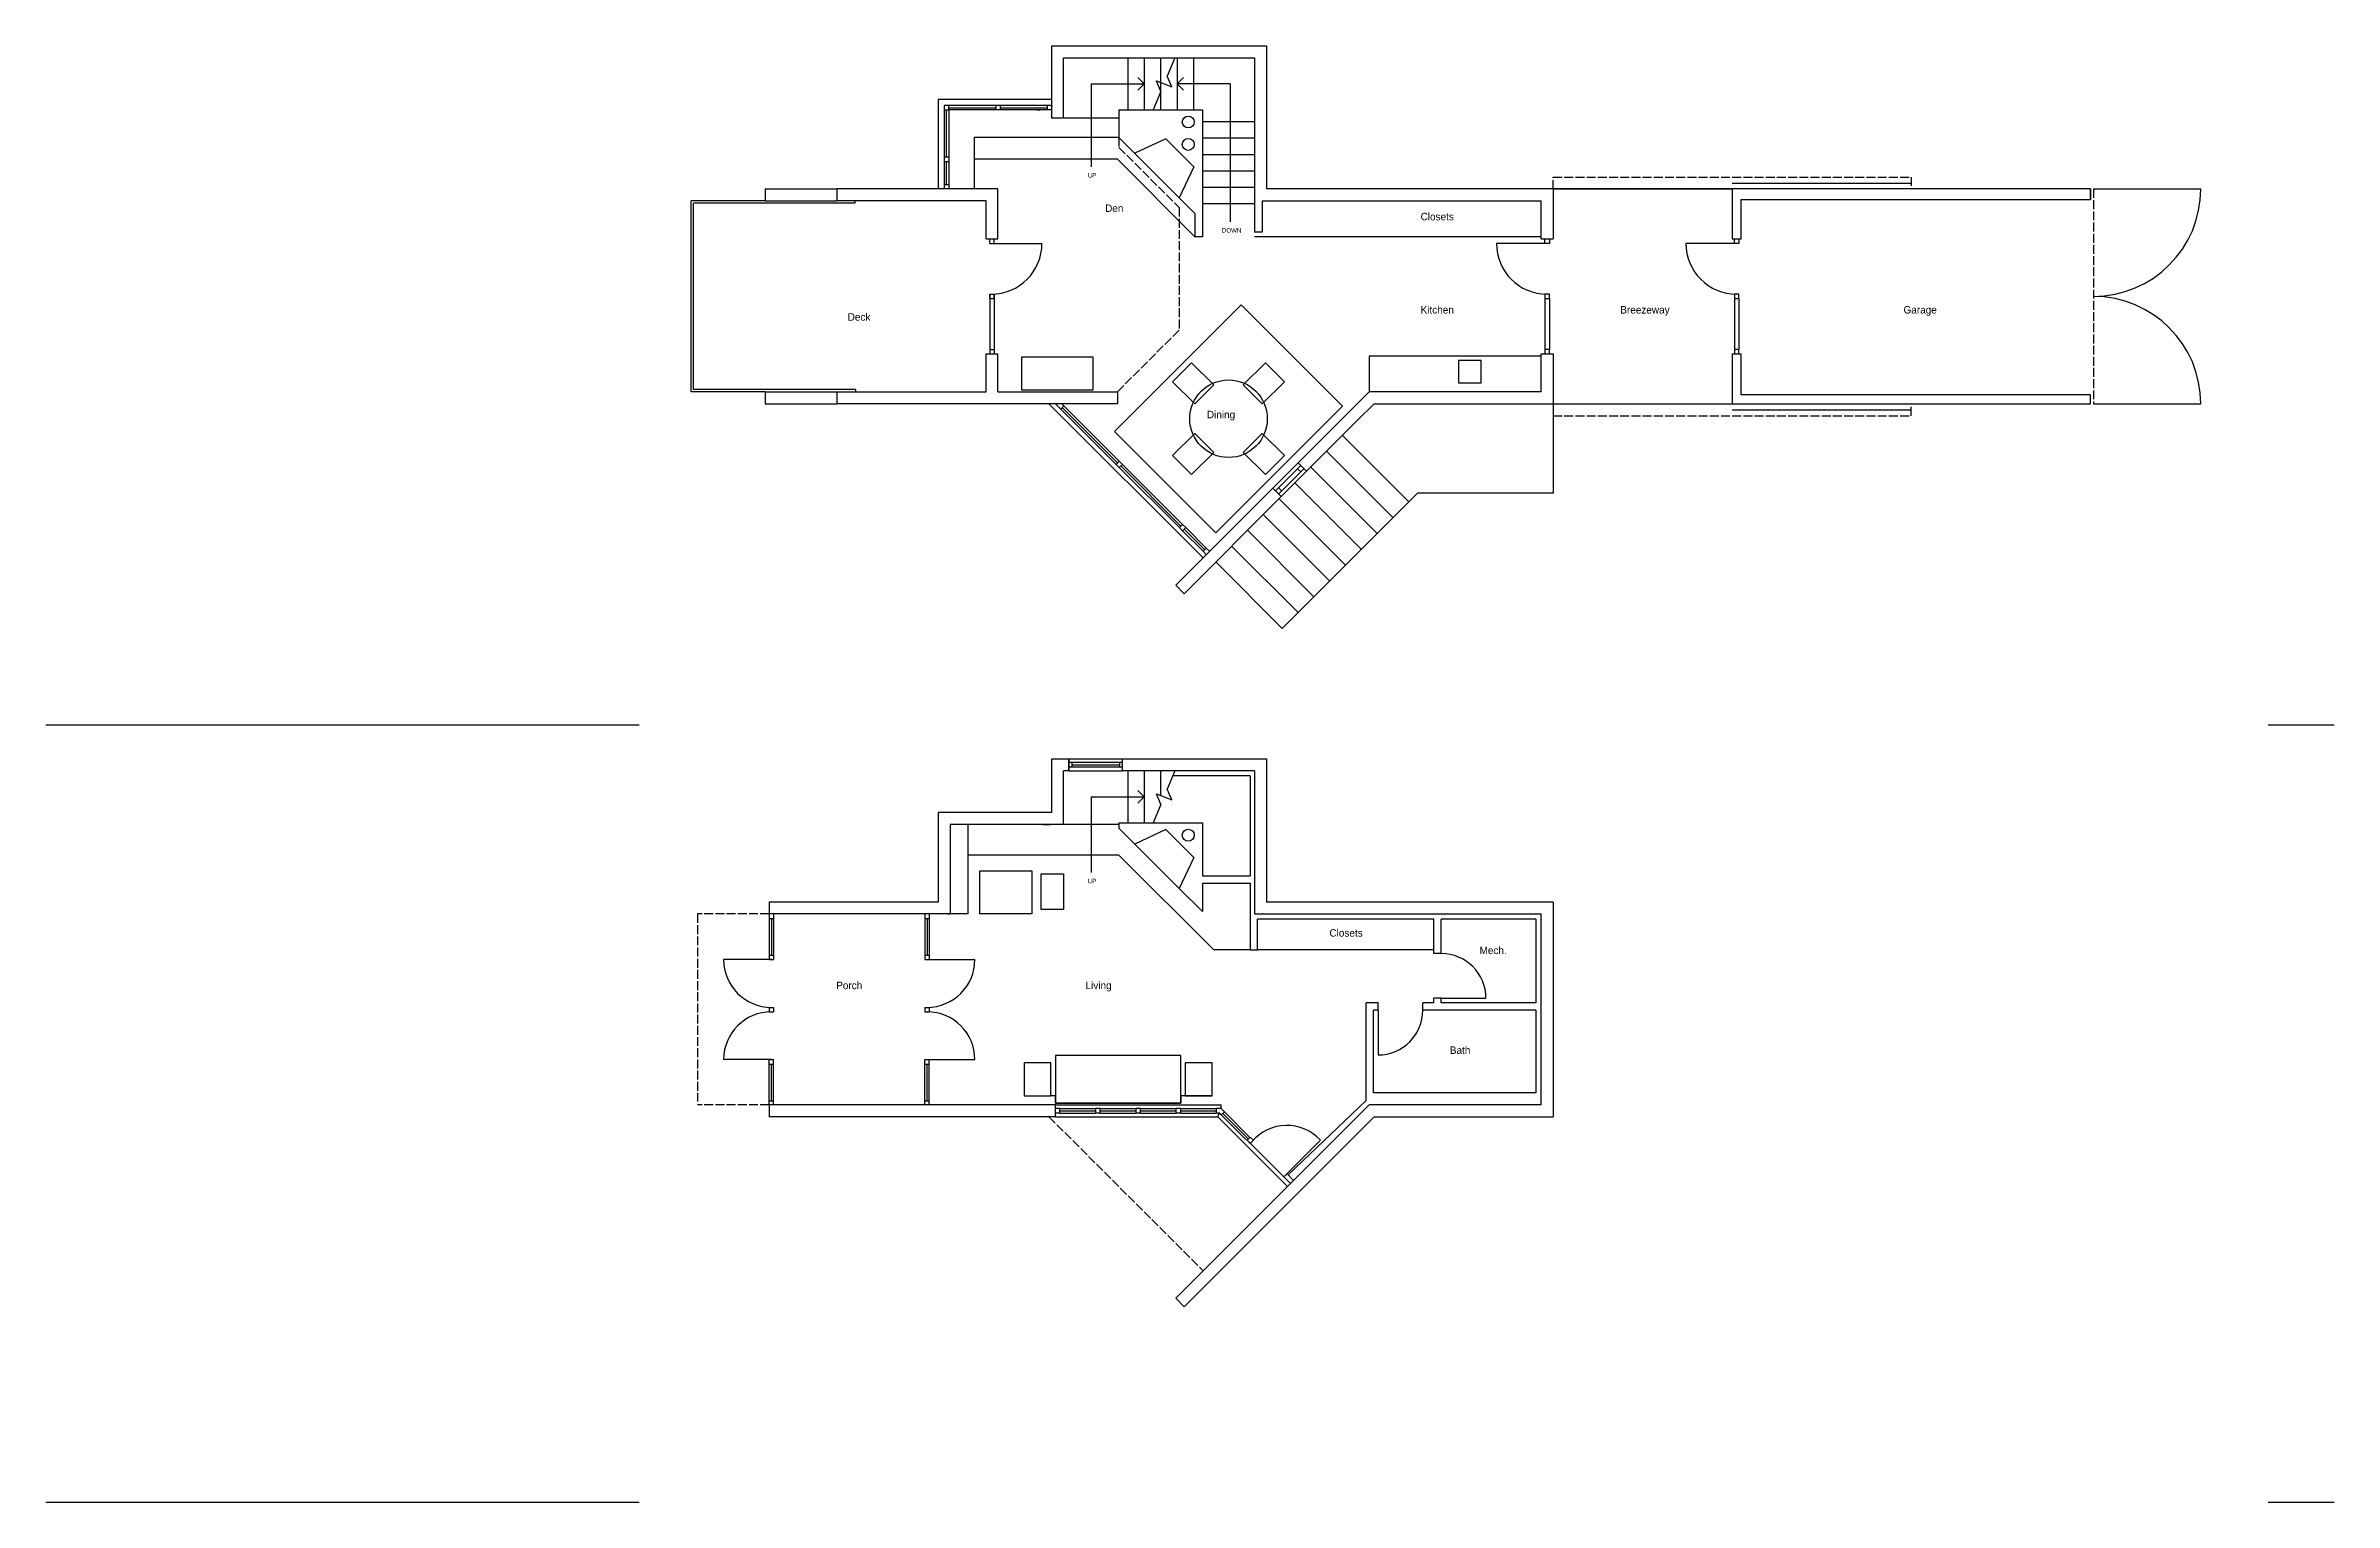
# Model space of a CAD drawing. Header units: inches. Extents: x -16498 to 2265, y 141 to 7454.
# Drawn here: x -5750 to -4217, y 969 to 1945 of the extents above; entities that cross this region are included whole.
import ezdxf

# ---------------------------------------------------------------- set-up
doc = ezdxf.new("R2010")
doc.units = ezdxf.units.IN
doc.header["$LTSCALE"] = 0.5
doc.header["$MEASUREMENT"] = 0
doc.linetypes.add('ACAD_ISO02W100', pattern=[15, 12, -3])
doc.layers.get('0').update_dxf_attribs({"color": 253})
for name, color, linetype in [('A-doors', 254, 'Continuous'), ('A-Elev-North', 7, 'Continuous'), ('A-Elev-South', 7, 'Continuous'), ('A-furniture', 33, 'Continuous'), ('A-glazing', 252, 'Continuous'), ('A-millwork', 252, 'Continuous'), ('A-soffit', 251, 'ACAD_ISO02W100'), ('A-stairs', 252, 'Continuous'), ('A-text', 254, 'Continuous'), ('A-walls', 7, 'Continuous'), ('construction', 160, 'Continuous')]:
    doc.layers.add(name, color=color, linetype=linetype)

msp = doc.modelspace()

# ---------------------------------------------------------------- linework, layer by layer
for p, q in [((-4740.1, 1849.2), (-4620.1, 1849.2)), ((-4620.1, 1849.2), (-4740.1, 1849.2)), ((-4740.1, 1705.2), (-4620.1, 1705.2))]:
    msp.add_line(p, q)
at = {"layer": 'A-doors'}
for p, q in [((-4620.1, 1853.2), (-4500.1, 1853.2)), ((-4378.1, 1849.2), (-4306.1, 1849.2)), ((-5120.1, 1815.7), (-5112.6, 1815.7)), ((-5117.6, 1812.7), (-5114.6, 1812.7)), ((-4744.1, 1812.7), (-4778.1, 1812.7)), ((-4745.6, 1815.7), (-4742.6, 1815.7)), ((-4745.6, 1812.7), (-4745.6, 1815.7)), ((-4742.6, 1812.7), (-4745.6, 1812.7)), ((-4742.6, 1815.7), (-4742.6, 1812.7)), ((-4617.1, 1812.7), (-4651.1, 1812.7)), ((-4618.6, 1815.7), (-4615.6, 1815.7)), ((-4618.6, 1812.7), (-4618.6, 1815.7)), ((-4615.6, 1812.7), (-4618.6, 1812.7)), ((-4615.6, 1815.7), (-4615.6, 1812.7)), ((-5117.6, 1778.7), (-5117.6, 1775.7)), ((-5117.6, 1778.7), (-5114.6, 1778.7)), ((-5117.6, 1775.7), (-5117.6, 1778.7)), ((-5117.6, 1778.7), (-5114.6, 1778.7)), ((-5117.6, 1775.7), (-5114.6, 1775.7)), ((-5117.6, 1775.7), (-5114.6, 1775.7)), ((-5114.6, 1778.7), (-5114.6, 1775.7)), ((-5114.6, 1775.7), (-5114.6, 1778.7)), ((-4742.6, 1778.7), (-4745.6, 1778.7)), ((-4745.6, 1778.7), (-4745.6, 1775.7)), ((-4745.6, 1775.7), (-4742.6, 1775.7)), ((-4742.6, 1775.7), (-4742.6, 1778.7)), ((-4615.6, 1778.7), (-4618.6, 1778.7)), ((-4618.6, 1778.7), (-4618.6, 1775.7)), ((-4618.6, 1775.7), (-4615.6, 1775.7)), ((-4615.6, 1775.7), (-4615.6, 1778.7)), ((-5120.1, 1738.7), (-5112.6, 1738.7)), ((-5117.6, 1741.7), (-5114.6, 1741.7)), ((-4742.6, 1741.7), (-4745.6, 1741.7)), ((-4745.6, 1741.7), (-4745.6, 1738.7)), ((-4745.6, 1738.7), (-4742.6, 1738.7)), ((-4742.6, 1738.7), (-4742.6, 1741.7)), ((-4615.6, 1741.7), (-4618.6, 1741.7)), ((-4618.6, 1741.7), (-4618.6, 1738.7)), ((-4618.6, 1738.7), (-4615.6, 1738.7)), ((-4615.6, 1738.7), (-4615.6, 1741.7)), ((-4378.1, 1705.2), (-4306.1, 1705.2)), ((-4620.1, 1701.2), (-4500.1, 1701.2)), ((-5265.4, 1363.2, -4869.3), (-5265.4, 1360.2, -4869.3)), ((-5265.4, 1360.2, -4869.3), (-5262.4, 1360.2, -4869.3)), ((-5262.4, 1363.2, -4869.3), (-5262.4, 1360.2, -4869.3)), ((-5161.1, 1363.2), (-5161.1, 1360.2)), ((-5161.1, 1360.2), (-5158.1, 1360.2)), ((-5158.1, 1363.2), (-5158.1, 1360.2)), ((-5265.4, 1335.6, -4869.3), (-5262.4, 1335.6, -4869.3)), ((-5265.4, 1335.6, -4869.3), (-5265.4, 1332.6, -4869.3)), ((-5262.4, 1335.6, -4869.3), (-5262.4, 1332.6, -4869.3)), ((-5161.1, 1335.6), (-5161.1, 1332.6)), ((-5161.1, 1335.6), (-5158.1, 1335.6)), ((-5158.1, 1335.6), (-5158.1, 1332.6)), ((-5263.9, 1332.6, -4869.3), (-5295.9, 1332.6, -4869.3)), ((-5265.4, 1332.6, -4869.3), (-5262.4, 1332.6, -4869.3)), ((-5161.1, 1332.6), (-5158.1, 1332.6)), ((-5159.6, 1332.6), (-5127.6, 1332.6)), ((-4815.1, 1306.7), (-4785.1, 1306.7)), ((-5265.4, 1300.6, -4869.3), (-5265.4, 1297.6, -4869.3)), ((-5265.4, 1300.6, -4869.3), (-5262.4, 1300.6, -4869.3)), ((-5265.4, 1297.6, -4869.3), (-5262.4, 1297.6, -4869.3)), ((-5262.4, 1300.6, -4869.3), (-5262.4, 1297.6, -4869.3)), ((-5161.1, 1300.6), (-5158.1, 1300.6)), ((-5161.1, 1300.6), (-5161.1, 1297.6)), ((-5161.1, 1297.6), (-5158.1, 1297.6)), ((-5158.1, 1300.6), (-5158.1, 1297.6)), ((-4857.4, 1298.7), (-4857.4, 1268.7)), ((-5263.9, 1265.6, -4869.3), (-5295.9, 1265.6, -4869.3)), ((-5265.4, 1262.6, -4869.3), (-5265.4, 1265.6, -4869.3)), ((-5265.4, 1265.6, -4869.3), (-5262.4, 1265.6, -4869.3)), ((-5265.4, 1262.6, -4869.3), (-5262.4, 1262.6, -4869.3)), ((-5262.4, 1262.6, -4869.3), (-5262.4, 1265.6, -4869.3)), ((-5161.1, 1265.6), (-5158.1, 1265.6)), ((-5161.1, 1262.6), (-5161.1, 1265.6)), ((-5161.1, 1262.6), (-5158.1, 1262.6)), ((-5159.6, 1265.6), (-5127.6, 1265.6)), ((-5158.1, 1262.6), (-5158.1, 1265.6)), ((-5265.4, 1235.2, -4869.3), (-5265.4, 1238, -4869.3)), ((-5265.4, 1238, -4869.3), (-5262.4, 1238, -4869.3)), ((-5262.4, 1235.2, -4869.3), (-5262.4, 1238, -4869.3)), ((-5161.1, 1238), (-5158.1, 1238)), ((-5161.1, 1235.2), (-5161.1, 1238)), ((-5158.1, 1235.2), (-5158.1, 1238)), ((-4920, 1187.5), (-4896, 1211.5))]:
    msp.add_line(p, q, dxfattribs=at)
at = {"layer": 'A-doors', "color": 252}
for p, q in [((-4618.6, 1775.7), (-4618.6, 1741.7)), ((-4615.6, 1775.7), (-4615.6, 1741.7))]:
    msp.add_line(p, q, dxfattribs=at)
at = {"layer": 'A-doors'}
for centre, radius, start, end in [((-4378.1, 1849.2), 72, 270, 0), ((-4744.1, 1812.7), 34, 180, 270), ((-4617.1, 1812.7), 34, 180, 270), ((-4378.1, 1705.2), 72, 0, 90), ((-4815.1, 1306.7), 30, 0, 90), ((-5263.9, 1332.6, -4869.3), 32, 180, 270), ((-5159.6, 1332.6), 32, 270, 0), ((-5263.9, 1265.6, -4869.3), 32, 90, 180), ((-5159.6, 1265.6), 32, 0, 90), ((-4857.4, 1298.7), 30, 270, 0), ((-4918.5, 1191.1), 30.4, 42.2483, 140.4556)]:
    msp.add_arc(centre, radius, start, end, dxfattribs=at)
at = {"layer": 'A-Elev-North', "color": 253}
for p, q in [((-5152.1, 1909.2), (-5152.1, 1849.2)), ((-5076.1, 1909.2), (-5152.1, 1909.2)), ((-5031, 1896.7), (-5068.1, 1896.7)), ((-5128.1, 1883.7), (-5128.1, 1849.2)), ((-5031, 1883.7), (-5128.1, 1883.7)), ((-5031, 1423.2), (-5068.1, 1423.2))]:
    msp.add_line(p, q, dxfattribs=at)
at = {"layer": 'A-Elev-North', "color": 252}
for p, q in [((-5113.6, 1905.2), (-5113.6, 1902.2)), ((-5110.6, 1905.2), (-5110.6, 1902.2))]:
    msp.add_line(p, q, dxfattribs=at)
at = {"layer": 'A-Elev-North'}
for p, q in [((-5076.1, 1905.2), (-5076.1, 1904.2)), ((-5750.1, 1489.9), (-5352.5, 1489.9)), ((-4261, 1489.9), (-4216.7, 1489.9)), ((-4943.1, 1455.7), (-4943.1, 1388.8)), ((-4943.1, 1383.8), (-4943.1, 1339.2)), ((-5750.1, 968.8), (-5352.5, 968.8)), ((-4261, 968.8), (-4216.7, 968.8))]:
    msp.add_line(p, q, dxfattribs=at)
at = {"layer": 'A-Elev-North', "color": 254}
for p, q in [((-5073.6, 1705.2), (-5070, 1701.7)), ((-5067.9, 1703.8), (-5069.3, 1705.2)), ((-5032.9, 1664.6), (-5030.8, 1662.5)), ((-5028.7, 1664.6), (-5030.8, 1666.7)), ((-5030.8, 1662.5), (-5029.8, 1663.5))]:
    msp.add_line(p, q, dxfattribs=at)
at = {"layer": 'A-Elev-North', "color": 7}
for p, q in [((-4990.5, 1622.2), (-4988.4, 1620)), ((-4988.4, 1624.3), (-4986.3, 1622.2)), ((-4974.6, 1606.3), (-4972.5, 1604.1)), ((-4972.5, 1608.4), (-4970.4, 1606.3))]:
    msp.add_line(p, q, dxfattribs=at)
at = {"layer": 'A-Elev-South', "color": 253}
for p, q in [((-5268.1, 1849.2), (-5220.1, 1849.2)), ((-5268.1, 1841.2), (-5220.1, 1841.2)), ((-5268.1, 1713.2), (-5220.1, 1713.2)), ((-5268.1, 1705.2), (-5220.1, 1705.2)), ((-5220.1, 1713.2), (-5120.1, 1713.2)), ((-5112.1, 1713.2), (-5032.1, 1713.2)), ((-4740.1, 1705.2), (-4740.1, 1645.2)), ((-4891.9, 1673.4), (-4847.4, 1628.9)), ((-4881.3, 1684), (-4836.7, 1639.5)), ((-4902.5, 1662.8), (-4858, 1618.3)), ((-4923.7, 1641.6), (-4879.2, 1597)), ((-4831, 1645.2), (-4921.6, 1554.6)), ((-4913.1, 1652.2), (-4868.6, 1607.6)), ((-4740.1, 1645.2), (-4831, 1645.2)), ((-4934.3, 1631), (-4889.8, 1586.4)), ((-4944.9, 1620.4), (-4900.4, 1575.8)), ((-4966.2, 1599.2), (-4921.6, 1554.6)), ((-4955.5, 1609.8), (-4911, 1565.2))]:
    msp.add_line(p, q, dxfattribs=at)
at = {"layer": 'A-Elev-South', "color": 7}
for p, q in [((-4987.4, 1577.9), (-4922.3, 1643)), ((-4993, 1583.6), (-4987.4, 1577.9))]:
    msp.add_line(p, q, dxfattribs=at)
at = {"layer": 'A-furniture'}
for points in [[(-5034, 1686.7), (-4966.1, 1618.8), (-4881.2, 1703.7), (-4949.1, 1771.6)], [(-5124.3, 1392.2), (-5089.3, 1392.2), (-5089.3, 1363.2), (-5124.3, 1363.2)]]:
    msp.add_lwpolyline(points, close=True, dxfattribs=at)
for points in [[(-5096.3, 1736.5), (-5096.3, 1714.5), (-5048.3, 1714.5), (-5048.3, 1736.5), (-5096.3, 1736.5)], [(-4967.5, 1717.8), (-4982.3, 1732.7), (-4995.1, 1720), (-4980.2, 1705.1), (-4967.5, 1717.8)], [(-4935, 1705.1), (-4920.1, 1720), (-4932.8, 1732.7), (-4947.7, 1717.8), (-4935, 1705.1)], [(-4967.5, 1672.6), (-4982.3, 1657.7), (-4995.1, 1670.5), (-4980.2, 1685.3), (-4967.5, 1672.6)], [(-4935, 1685.3), (-4920.1, 1670.5), (-4932.8, 1657.7), (-4947.7, 1672.6), (-4935, 1685.3)], [(-5083.1, 1390.2), (-5068.1, 1390.2), (-5068.1, 1366.2), (-5083.1, 1366.2), (-5083.1, 1390.2)], [(-4968.6, 1241.3), (-4968.6, 1263.3), (-4986.6, 1263.3), (-4986.6, 1241.3), (-4968.6, 1241.3), (-4986.6, 1241.3), (-4989.6, 1241.3), (-4989.6, 1236.3), (-4989.6, 1268.3), (-5073.6, 1268.3), (-5073.6, 1236.3), (-4989.6, 1236.3), (-5073.6, 1236.3), (-5073.6, 1241.3), (-5076.6, 1241.3), (-5076.6, 1263.3), (-5094.6, 1263.3), (-5094.6, 1241.3), (-5076.6, 1241.3)]]:
    msp.add_lwpolyline(points, dxfattribs=at)
msp.add_circle((-4957.6, 1695.2), 26, dxfattribs=at)
at = {"layer": 'A-glazing'}
for p, q in [((-5076.1, 1905.2), (-5148.1, 1905.2)), ((-5148.1, 1905.2), (-5148.1, 1902.2)), ((-5148.1, 1902.2), (-5148.1, 1849.2)), ((-5148.1, 1902.2), (-5145.1, 1902.2)), ((-5146.6, 1870.7), (-5146.6, 1902.2)), ((-5145.1, 1902.2), (-5145.1, 1905.2)), ((-5145.1, 1903.7), (-5113.6, 1903.7)), ((-5145.1, 1902.2), (-5145.1, 1849.2)), ((-5076.1, 1902.2), (-5145.1, 1902.2)), ((-5110.6, 1903.7), (-5079.1, 1903.7)), ((-5084.1, 1905.2), (-5086.1, 1905.2)), ((-5086.1, 1902.2), (-5084.1, 1902.2)), ((-5079.1, 1905.2), (-5079.1, 1902.2)), ((-5148.1, 1870.7), (-5145.1, 1870.7)), ((-5148.1, 1867.7), (-5145.1, 1867.7)), ((-5146.6, 1852.2), (-5146.6, 1867.7)), ((-5268.1, 1841.2), (-5316.1, 1841.2)), ((-5148.1, 1852.2), (-5145.1, 1852.2)), ((-4974.7, 1602), (-5077.9, 1705.2)), ((-5031.9, 1665.7), (-5069, 1702.7)), ((-5030.8, 1666.7), (-5067.9, 1703.8)), ((-5032.9, 1664.6), (-5070, 1701.7)), ((-4990.5, 1622.2), (-5030.8, 1662.5)), ((-4989.5, 1623.2), (-5029.8, 1663.5)), ((-4988.4, 1624.3), (-5028.7, 1664.6)), ((-4926.2, 1646.9), (-4909.2, 1663.8)), ((-4909.2, 1659.6), (-4911.4, 1661.7)), ((-4922, 1646.9), (-4924.1, 1649)), ((-4918.8, 1636.6), (-4920.9, 1638.8)), ((-4974.6, 1606.3), (-4988.4, 1620)), ((-4973.5, 1607.3), (-4987.3, 1621.1)), ((-4972.5, 1608.4), (-4986.3, 1622.2)), ((-5028.6, 1464.7), (-5064.6, 1464.7)), ((-5028.6, 1461.7), (-5064.6, 1461.7)), ((-5062.6, 1464.7), (-5062.6, 1461.7)), ((-5062.6, 1463.2), (-5030.6, 1463.2)), ((-5030.6, 1464.7), (-5030.6, 1461.7)), ((-5265.4, 1360.2, -4869.3), (-5265.4, 1335.6, -4869.3)), ((-5262.4, 1360.2, -4869.3), (-5262.4, 1335.6, -4869.3)), ((-5161.1, 1360.2), (-5161.1, 1335.6)), ((-5158.1, 1360.2), (-5158.1, 1335.6)), ((-5265.4, 1238, -4869.3), (-5265.4, 1262.6, -4869.3)), ((-5262.4, 1238, -4869.3), (-5262.4, 1262.6, -4869.3)), ((-5161.1, 1238), (-5161.1, 1262.6)), ((-5158.1, 1238), (-5158.1, 1262.6)), ((-5070.6, 1232.7), (-5046.6, 1232.7)), ((-5070.6, 1229.7), (-5046.6, 1229.7)), ((-5043.6, 1232.7), (-5019.6, 1232.7)), ((-5043.6, 1231.2), (-5043.6, 1231.2)), ((-5043.6, 1229.7), (-5019.6, 1229.7)), ((-5016.6, 1232.7), (-4992.6, 1232.7)), ((-5016.6, 1229.7), (-4992.6, 1229.7)), ((-4989.6, 1232.7), (-4965.6, 1232.7)), ((-4989.6, 1229.7), (-4965.6, 1229.7)), ((-4962.6, 1228.5), (-4945.6, 1211.5)), ((-4960.4, 1230.6), (-4943.5, 1213.6))]:
    msp.add_line(p, q, dxfattribs=at)
at = {"layer": 'A-glazing', "color": 252}
for p, q in [((-5117.6, 1775.7), (-5117.6, 1741.7)), ((-5114.6, 1775.7), (-5114.6, 1741.7)), ((-4745.6, 1775.7), (-4745.6, 1741.7)), ((-4742.6, 1775.7), (-4742.6, 1741.7))]:
    msp.add_line(p, q, dxfattribs=at)
at = {"layer": 'A-glazing', "color": 254}
for p, q in [((-5070, 1701.7), (-5067.9, 1703.8)), ((-5032.9, 1664.6), (-5030.8, 1666.7)), ((-5030.8, 1662.5), (-5028.7, 1664.6)), ((-4990.5, 1622.2), (-4988.4, 1624.3)), ((-4988.4, 1620), (-4986.3, 1622.2)), ((-4974.6, 1606.3), (-4972.5, 1608.4)), ((-5070.6, 1232.7), (-5073.6, 1232.7)), ((-5070.6, 1229.7), (-5073.6, 1229.7)), ((-5070.6, 1229.7), (-5070.6, 1232.7)), ((-5046.6, 1229.7), (-5046.6, 1232.7)), ((-5043.6, 1232.7), (-5046.6, 1232.7)), ((-5043.6, 1229.7), (-5046.6, 1229.7)), ((-5043.6, 1229.7), (-5043.6, 1232.7)), ((-5019.6, 1229.7), (-5019.6, 1232.7)), ((-5016.6, 1232.7), (-5019.6, 1232.7)), ((-5016.6, 1229.7), (-5019.6, 1229.7)), ((-5016.6, 1229.7), (-5016.6, 1232.7)), ((-4992.6, 1229.7), (-4992.6, 1232.7)), ((-4989.6, 1232.7), (-4992.6, 1232.7)), ((-4989.6, 1229.7), (-4992.6, 1229.7)), ((-4989.6, 1229.7), (-4989.6, 1232.7)), ((-4962.6, 1232.7), (-4965.6, 1232.7)), ((-4965.6, 1229.7), (-4965.6, 1232.7)), ((-4963.8, 1229.7), (-4965.6, 1229.7)), ((-4962.6, 1228.5), (-4963.8, 1229.7)), ((-4960.4, 1230.6), (-4962.6, 1232.7)), ((-4962.6, 1228.5), (-4960.4, 1230.6)), ((-4945.1, 1211.5), (-4943, 1213.6)), ((-4945.1, 1211.5), (-4943, 1209.4)), ((-4943, 1213.6), (-4940.9, 1211.5)), ((-4943, 1209.4), (-4940.9, 1211.5)), ((-4920.5, 1186.9), (-4918.4, 1189.1))]:
    msp.add_line(p, q, dxfattribs=at)
at = {"layer": 'A-glazing', "color": 253}
for p, q in [((-4928, 1648.6), (-4911, 1665.6)), ((-4924.1, 1644.7), (-4907.1, 1661.7)), ((-4922.3, 1643), (-4905.4, 1660)), ((-5070.6, 1231.2), (-5046.6, 1231.2)), ((-5043.6, 1231.2), (-5019.6, 1231.2)), ((-5016.6, 1231.2), (-4992.6, 1231.2)), ((-4989.6, 1231.2), (-4965.6, 1231.2)), ((-4961.5, 1229.5), (-4944.5, 1212.5))]:
    msp.add_line(p, q, dxfattribs=at)
at = {"layer": 'A-millwork'}
for p, q in [((-5317.6, 1713.2), (-5317.6, 1841.2)), ((-5268.1, 1841.2), (-5317.6, 1841.2)), ((-5208.1, 1841.2), (-5208.1, 1839.7)), ((-5316.1, 1714.7), (-5316.1, 1839.7)), ((-5208.1, 1839.7), (-5316.1, 1839.7)), ((-4748.1, 1817.2), (-4940.1, 1817.2)), ((-4863.4, 1737.2), (-4863.4, 1713.2)), ((-4748.1, 1737.2), (-4863.4, 1737.2)), ((-4803.4, 1734.2), (-4803.4, 1719.2)), ((-4788.4, 1734.2), (-4803.4, 1734.2)), ((-4788.4, 1719.2), (-4788.4, 1734.2)), ((-4803.4, 1719.2), (-4788.4, 1719.2)), ((-5268.1, 1713.2), (-5317.6, 1713.2)), ((-5207.6, 1714.7), (-5316.1, 1714.7)), ((-5207.6, 1714.7), (-5207.6, 1713.2)), ((-5132.1, 1363.2), (-5132.1, 1423.2)), ((-4820.1, 1339.2), (-4938.1, 1339.2))]:
    msp.add_line(p, q, dxfattribs=at)
at = {"layer": 'A-soffit'}
for p, q in [((-5031, 1883.7), (-5031, 1877.1)), ((-5031, 1877.1), (-4990.6, 1836.7)), ((-4740.1, 1857.2), (-4500.1, 1857.2)), ((-4740.1, 1849.2), (-4740.1, 1857.2)), ((-4500.1, 1857.2), (-4500.1, 1849.2)), ((-4378.1, 1849.2), (-4378.1, 1705.2)), ((-4990.6, 1836.7), (-4990.6, 1754.7)), ((-5032.1, 1713.2), (-4990.6, 1754.7)), ((-4740.1, 1705.2), (-4740.1, 1697.2)), ((-4500.1, 1697.2), (-4500.1, 1705.2)), ((-4740.1, 1697.2), (-4500.1, 1697.2)), ((-5313.4, 1363.2, -4869.3), (-5313.4, 1237.4, -4869.3)), ((-5265.4, 1363.2, -4869.3), (-5313.4, 1363.2, -4869.3)), ((-5265.4, 1235.2, -4869.3), (-5313.4, 1235.2, -4869.3)), ((-5077.9, 1227.2), (-4974.6, 1124))]:
    msp.add_line(p, q, dxfattribs=at)
at = {"layer": 'A-stairs'}
for p, q in [((-5025.1, 1937.2), (-5025.1, 1902.2)), ((-5014.1, 1937.2), (-5014.1, 1902.2)), ((-5003.1, 1937.2), (-5003.1, 1902.2)), ((-4993.6, 1937.2), (-4998.7, 1924.8)), ((-4992.1, 1937.2), (-4992.1, 1902.2)), ((-4981.1, 1937.2), (-4981.1, 1902.2)), ((-5002.9, 1914.6), (-5005.9, 1921.8)), ((-5005.9, 1921.8), (-4995.7, 1917.6)), ((-4995.7, 1917.6), (-4998.7, 1924.8)), ((-5002.9, 1914.6), (-5008.1, 1902.2)), ((-4940.1, 1894.2), (-4975.1, 1894.2)), ((-4940.1, 1883.2), (-4975.1, 1883.2)), ((-4940.1, 1872.2), (-4975.1, 1872.2)), ((-5032.1, 1869.2), (-5128.1, 1869.2)), ((-4980.1, 1817.2), (-5032.1, 1869.2)), ((-4940.1, 1861.2), (-4975.1, 1861.2)), ((-4940.1, 1850.2), (-4975.1, 1850.2)), ((-4940.1, 1839.2), (-4975.1, 1839.2)), ((-5025.1, 1459.2), (-5025.1, 1424.2)), ((-5014.1, 1459.2), (-5014.1, 1424.2)), ((-5003.1, 1459.2), (-5003.1, 1442.6)), ((-4993.6, 1459.2), (-4998.7, 1446.8)), ((-5005.9, 1443.8), (-4995.7, 1439.6)), ((-5002.9, 1436.6), (-5005.9, 1443.8)), ((-4995.7, 1439.6), (-4998.7, 1446.8)), ((-5002.9, 1436.6), (-5008.1, 1424.2)), ((-5031, 1402.7), (-4967.5, 1339.2)), ((-4943.6, 1339.2), (-4967.5, 1339.2))]:
    msp.add_line(p, q, dxfattribs=at)
at = {"layer": 'A-text'}
for p, q in [((-5049.6, 1919.7), (-5049.6, 1864)), ((-5049.6, 1919.7), (-5014.1, 1919.7)), ((-5014.1, 1919.7), (-5018.3, 1924)), ((-5014.1, 1919.7), (-5018.3, 1915.5)), ((-4992.1, 1919.7), (-4987.8, 1924)), ((-4956.6, 1919.7), (-4992.1, 1919.7)), ((-4992.1, 1919.7), (-4987.8, 1915.5)), ((-4956.6, 1919.7), (-4956.6, 1827.1)), ((-5049.6, 1441.7), (-5049.6, 1391)), ((-5049.6, 1441.7), (-5014.1, 1441.7)), ((-5014.1, 1441.7), (-5018.3, 1445.9)), ((-5014.1, 1441.7), (-5018.3, 1437.5))]:
    msp.add_line(p, q, dxfattribs=at)
at = {"layer": 'A-walls'}
for p, q in [((-5076.1, 1896.7), (-5076.1, 1945.2)), ((-5076.1, 1945.2), (-4932.1, 1945.2)), ((-5068.1, 1896.7), (-5068.1, 1937.2)), ((-5068.1, 1937.2), (-4940.1, 1937.2)), ((-4940.1, 1937.2), (-4940.1, 1820.2)), ((-4932.1, 1945.2), (-4932.1, 1849.2)), ((-5031, 1902.2), (-5031, 1883.7)), ((-5031, 1902.2), (-4975.1, 1902.2)), ((-4975.1, 1902.2), (-4975.1, 1817.2)), ((-5068.1, 1896.7), (-5076.1, 1896.7)), ((-5020.5, 1873.2), (-5031, 1883.7)), ((-5020.5, 1873.2), (-4990.6, 1843.2)), ((-4999.6, 1882.8), (-5020.4, 1873.1)), ((-4980.9, 1864), (-4999.6, 1882.8)), ((-4980.9, 1864), (-4990.6, 1843.2)), ((-5220.1, 1849.2), (-5220.1, 1841.2)), ((-5112.1, 1849.2), (-5220.1, 1849.2)), ((-5120.1, 1841.2), (-5220.1, 1841.2)), ((-5120.1, 1815.7), (-5120.1, 1841.2)), ((-5112.1, 1815.7), (-5112.1, 1849.2)), ((-4980.1, 1832.8), (-4990.6, 1843.2)), ((-4935.1, 1841.2), (-4935.1, 1820.2)), ((-4935.1, 1841.2), (-4748.1, 1841.2)), ((-4740.1, 1849.2), (-4932.1, 1849.2)), ((-4748.1, 1815.7), (-4748.1, 1841.2)), ((-4740.1, 1849.2), (-4740.1, 1815.7)), ((-4620.1, 1849.2), (-4620.1, 1815.7)), ((-4380.1, 1849.2), (-4620.1, 1849.2)), ((-4614.1, 1815.7), (-4614.1, 1842.2)), ((-4614.1, 1842.2), (-4380.1, 1842.2)), ((-4380.1, 1842.2), (-4380.1, 1849.2)), ((-4380.1, 1849.2), (-4380.1, 1842.2)), ((-4980.1, 1832.8), (-4980.1, 1817.2)), ((-5117.6, 1812.7), (-5117.6, 1815.7)), ((-5114.6, 1812.7), (-5114.6, 1815.7)), ((-5112.6, 1815.7), (-5112.1, 1815.7)), ((-4975.1, 1817.2), (-4980.1, 1817.2)), ((-4935.1, 1820.2), (-4940.1, 1820.2)), ((-4748.1, 1815.7), (-4740.1, 1815.7)), ((-4620.1, 1815.7), (-4614.1, 1815.7)), ((-5120.1, 1713.2), (-5120.1, 1738.7)), ((-5117.6, 1741.7), (-5117.6, 1738.7)), ((-5114.6, 1741.7), (-5114.6, 1738.7)), ((-5112.6, 1738.7), (-5112.1, 1738.7)), ((-5112.1, 1713.2), (-5112.1, 1738.7)), ((-4748.1, 1713.2), (-4748.1, 1738.7)), ((-4748.1, 1738.7), (-4740.1, 1738.7)), ((-4740.1, 1738.7), (-4740.1, 1705.2)), ((-4620.1, 1738.7), (-4620.1, 1705.2)), ((-4620.1, 1738.7), (-4614.1, 1738.7)), ((-4614.1, 1711.2), (-4614.1, 1738.7)), ((-5220.1, 1713.2), (-5220.1, 1705.2)), ((-5032.1, 1705.2), (-5220.1, 1705.2)), ((-5032.1, 1713.2), (-5032.1, 1705.2)), ((-4911, 1665.6), (-4863.4, 1713.2)), ((-4860.1, 1705.2), (-4871.4, 1693.9)), ((-4748.1, 1713.2), (-4863.4, 1713.2)), ((-4860.1, 1705.2), (-4740.1, 1705.2)), ((-4620.1, 1705.2), (-4380.1, 1705.2)), ((-4380.1, 1711.2), (-4614.1, 1711.2)), ((-4380.1, 1705.2), (-4380.1, 1711.2)), ((-4871.4, 1693.9), (-4905.4, 1660)), ((-4905.4, 1660), (-4911, 1665.6)), ((-4993, 1583.6), (-4928, 1648.6)), ((-4922.3, 1643), (-4928, 1648.6)), ((-5076.1, 1467.2), (-5064.6, 1467.2)), ((-5076.1, 1431.2), (-5076.1, 1467.2)), ((-5076.1, 1467.2), (-5064.6, 1467.2)), ((-5064.6, 1459.2), (-5068.1, 1459.2)), ((-5068.1, 1423.2), (-5068.1, 1459.2)), ((-5064.6, 1459.2), (-5064.6, 1467.2)), ((-5064.6, 1467.2), (-5064.6, 1459.2)), ((-5028.6, 1467.2), (-4932.1, 1467.2)), ((-5028.6, 1459.2), (-5028.6, 1467.2)), ((-4940.1, 1459.2), (-5028.6, 1459.2)), ((-4940.1, 1459.2), (-4940.1, 1363.2)), ((-4932.1, 1467.2), (-4932.1, 1371.2)), ((-4943.1, 1455.7), (-4995, 1455.7)), ((-5152.1, 1431.2), (-5152.1, 1371.2)), ((-5076.1, 1431.2), (-5152.1, 1431.2)), ((-5144.1, 1423.2), (-5144.1, 1363.2)), ((-5068.1, 1423.2), (-5144.1, 1423.2)), ((-5082.1, 1423.2), (-5077.1, 1423.2)), ((-5031, 1424.2), (-4975.1, 1424.2)), ((-5031, 1424.2), (-5031, 1420.7)), ((-5020.5, 1410.2), (-5031, 1420.7)), ((-4999.6, 1419.8), (-5020.4, 1410.1)), ((-4980.9, 1401), (-4999.6, 1419.8)), ((-4975.1, 1424.2), (-4975.1, 1388.8)), ((-5020.5, 1410.2), (-4990.6, 1380.2)), ((-4980.9, 1401), (-4990.6, 1380.2)), ((-4975.1, 1364.8), (-4990.6, 1380.2)), ((-4975.1, 1388.8), (-4943.1, 1388.8)), ((-4975.1, 1383.8), (-4943.1, 1383.8)), ((-4975.1, 1383.8), (-4975.1, 1364.8)), ((-5265.4, 1371.2, -4869.3), (-5265.4, 1363.2, -4869.3)), ((-5152.1, 1371.2), (-5265.4, 1371.2, -4869.3)), ((-4740.1, 1371.2), (-4932.1, 1371.2)), ((-4740.1, 1371.2), (-4740.1, 1227.2)), ((-5144.1, 1363.2), (-5265.4, 1363.2, -4869.3)), ((-5145.6, 1363.2), (-5144.1, 1363.2)), ((-4940.1, 1363.2), (-4748.1, 1363.2)), ((-4820.1, 1359.7), (-4938.1, 1359.7)), ((-4938.1, 1339.2), (-4938.1, 1359.7)), ((-4820.1, 1336.7), (-4820.1, 1359.7)), ((-4751.6, 1359.7), (-4815.1, 1359.7)), ((-4815.1, 1336.7), (-4815.1, 1359.7)), ((-4751.6, 1359.7), (-4751.6, 1303.7)), ((-4748.1, 1235.2), (-4748.1, 1363.2)), ((-4943.1, 1339.2), (-4938.1, 1339.2)), ((-4815.1, 1336.7), (-4820.1, 1336.7)), ((-4865.4, 1238.2), (-4865.4, 1303.7)), ((-4857.4, 1303.7), (-4865.4, 1303.7)), ((-4857.4, 1298.7), (-4857.4, 1303.7)), ((-4820.1, 1303.7), (-4827.4, 1303.7)), ((-4827.4, 1298.7), (-4827.4, 1303.7)), ((-4820.1, 1303.7), (-4827.4, 1303.7)), ((-4820.1, 1303.7), (-4820.1, 1306.7)), ((-4815.1, 1306.7), (-4820.1, 1306.7)), ((-4815.1, 1303.7), (-4815.1, 1306.7)), ((-4751.6, 1303.7), (-4815.1, 1303.7)), ((-4860.4, 1243.2), (-4860.4, 1298.7)), ((-4857.4, 1298.7), (-4860.4, 1298.7)), ((-4857.4, 1298.7), (-4860.4, 1298.7)), ((-4751.6, 1298.7), (-4827.4, 1298.7)), ((-4751.6, 1298.7), (-4751.6, 1243.2)), ((-4751.6, 1243.2), (-4860.4, 1243.2)), ((-5265.4, 1235.2, -4869.3), (-5265.4, 1227.2, -4869.3)), ((-5073.6, 1235.2), (-5265.4, 1235.2, -4869.3)), ((-5073.6, 1227.2), (-5265.4, 1227.2, -4869.3)), ((-5073.6, 1227.2), (-5073.6, 1235.2)), ((-4993, 1105.6), (-4863.4, 1235.2)), ((-4860.1, 1227.2), (-4987.4, 1099.9)), ((-4917.7, 1188.3), (-4865.4, 1238.2)), ((-4748.1, 1235.2), (-4863.4, 1235.2)), ((-4860.1, 1227.2), (-4740.1, 1227.2)), ((-4945.1, 1211.5), (-4916.1, 1182.5)), ((-4987.4, 1099.9), (-4993, 1105.6))]:
    msp.add_line(p, q, dxfattribs=at)
at = {"layer": 'A-walls', "color": 253}
for p, q in [((-5268.1, 1849.2, -5147.6), (-5268.1, 1841.2, -5147.6)), ((-5268.1, 1713.2), (-5268.1, 1705.2)), ((-5064.6, 1467.2), (-5028.6, 1467.2)), ((-5064.6, 1459.2), (-5028.6, 1459.2)), ((-5073.6, 1235.2), (-4962.6, 1235.2)), ((-5073.6, 1227.2), (-4964.8, 1227.2)), ((-4964.8, 1227.2), (-4963.8, 1229.7)), ((-4964.8, 1227.2), (-4918.4, 1180.7)), ((-4962.6, 1232.7), (-4962.6, 1235.2))]:
    msp.add_line(p, q, dxfattribs=at)
at = {"layer": 'A-walls', "color": 252}
for p, q in [((-5116.6, 1812.7), (-5082.6, 1812.7)), ((-5031, 1402.7), (-5132.1, 1402.7)), ((-5263.9, 1360.2, -4869.3), (-5263.9, 1335.6, -4869.3)), ((-5159.6, 1360.2), (-5159.6, 1335.6)), ((-5132.1, 1363.2), (-5144.1, 1363.2)), ((-5263.9, 1238, -4869.3), (-5263.9, 1262.6, -4869.3)), ((-5159.6, 1238), (-5159.6, 1262.6))]:
    msp.add_line(p, q, dxfattribs=at)
at = {"layer": 'A-walls', "color": 254}
for p, q in [((-4920.5, 1186.9), (-4916.1, 1182.5)), ((-4918.4, 1189.1), (-4914, 1184.6))]:
    msp.add_line(p, q, dxfattribs=at)
at = {"layer": 'A-walls'}
for centre in [(-4984.6, 1894.1), (-4984.6, 1879.1), (-4984.6, 1416)]:
    msp.add_circle(centre, 4, dxfattribs=at)
at = {"layer": 'construction', "color": 252}
msp.add_arc((-5116.6, 1812.7), 34, 270, 0, dxfattribs=at)

# ---------------------------------------------------------------- texts
at = {"layer": 'A-soffit', "color": 7}
for s, p in [('Den', (-5040.3, 1833.8)), ('Closets', (-4828.9, 1828.2)), ('Deck', (-5212.8, 1760.9)), ('Kitchen', (-4828.9, 1765.7)), ('Breezeway', (-4695.1, 1765.7)), ('Garage', (-4505.3, 1765.7)), ('Dining', (-4972.1, 1695.5)), ('Closets', (-4890, 1348)), ('Mech.', (-4789.4, 1336.3)), ('Porch', (-5220.5, 1312.8)), ('Living', (-5053.4, 1312.8)), ('Bath', (-4809.3, 1269.4))]:
    msp.add_text(s, height=5, dxfattribs=at).set_placement(p)
at = {"layer": 'A-text'}
for s, p in [('UP', (-5051.9, 1856.9)), ('DOWN', (-4962.1, 1820)), ('UP', (-5051.9, 1383.8))]:
    msp.add_text(s, height=3, dxfattribs=at).set_placement(p)

doc.saveas('drawing.dxf')
